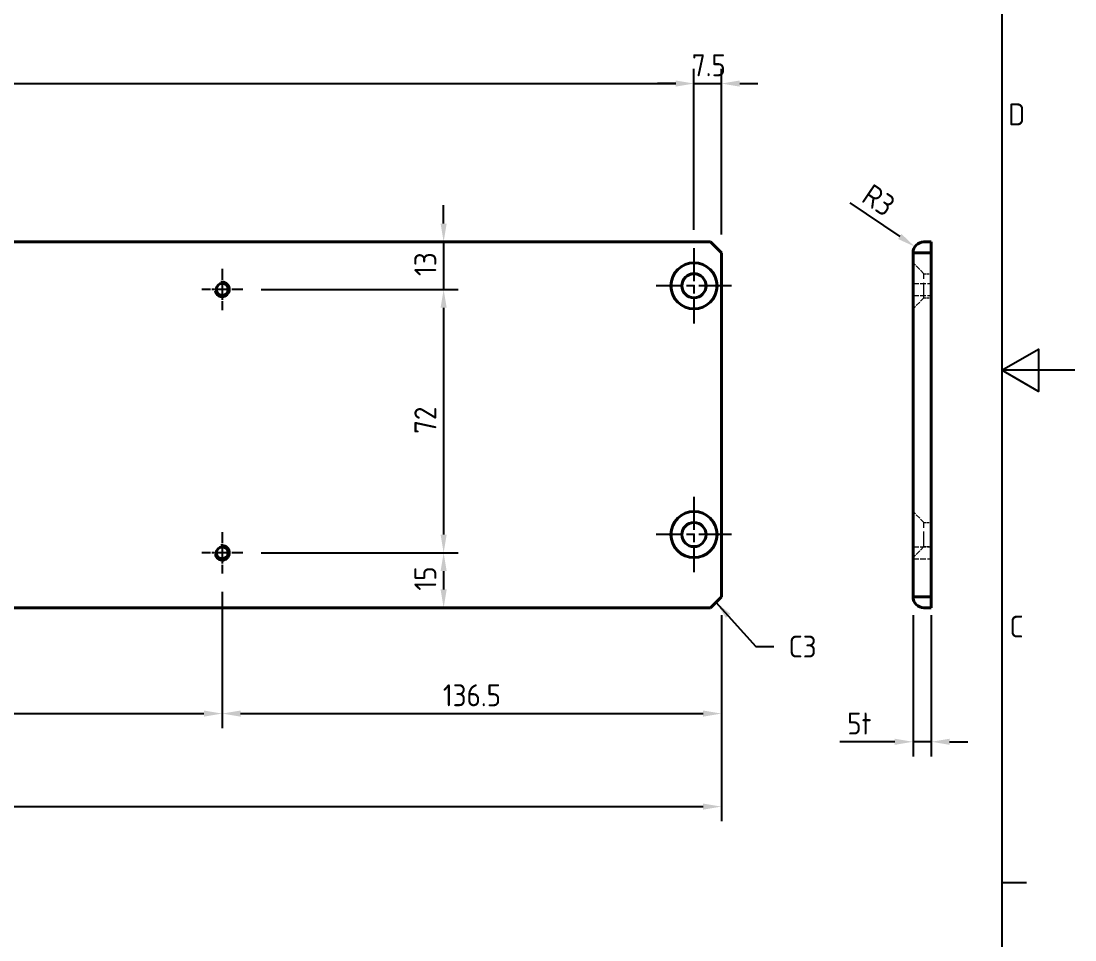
# Model space of a CAD drawing. Header units: millimetres. Extents: x 0 to 1188, y 0 to 840.
# Drawn here: x 899.8 to 1188, y 264.3 to 515.4 of the extents above; entities that cross this region are included whole.
import ezdxf

# ---------------------------------------------------------------- set-up
doc = ezdxf.new("R2010")
doc.units = ezdxf.units.MM
doc.header["$LTSCALE"] = 2
doc.linetypes.add('CHAIN', pattern=[0.35429999999999995, 0.2362, -0.0295, 0.0591, -0.0295])
doc.linetypes.add('DASHED', pattern=[0.2067, 0.1654, -0.0413])
doc.layers.get('0').update_dxf_attribs({"color": 3, "lineweight": 25})
for name, color, linetype, lineweight in [('가려진 것(ISO)', 2, 'DASHED', 18), ('가시적인 것(ISO)', 3, 'Continuous', 40), ('가시적인 좁은 것(ISO)', 3, 'Continuous', 35), ('경계(ISO)', 7, 'Continuous', 25), ('기호(ISO)', 5, 'Continuous', 25), ('중심 표식(ISO)', 1, 'Continuous', 25), ('치수(ISO)', 2, 'Continuous', 25)]:
    doc.layers.add(name, color=color, linetype=linetype, lineweight=lineweight)
doc.styles.add('문자 텍스트_M2B', font='isocp.shx')
doc.styles.add('치수 텍스트_PSTEK_POSCO', font='isocp.shx')
doc.dimstyles.new('치수_PSTEK_POSCO', dxfattribs={"dimscale": 2, "dimtxt": 3, "dimasz": 2.5, "dimexe": 2, "dimexo": 2.5, "dimgap": 1, "dimtad": 1, "dimrnd": 1e-08, "dimdsep": 46, "dimtxsty": '치수 텍스트_PSTEK_POSCO', "dimcen": 0.09, "dimdle": 10, "dimclrd": 7, "dimclre": 7, "dimclrt": 2, "dimadec": 1, "dimazin": 2, "dimtfac": 1, "dimtmove": 0, "dimatfit": 3, "dimfxl": 0, "dimtolj": 1, "dimlwd": -1, "dimlwe": -1, "dimarcsym": 0})
doc.dimstyles.new('치수_PSTEK_POSCO$7', dxfattribs={"dimscale": 2, "dimtxt": 3, "dimasz": 2.5, "dimexe": 2, "dimexo": 2.5, "dimgap": 1, "dimtad": 1, "dimrnd": 1e-08, "dimdsep": 46, "dimtxsty": '치수 텍스트_PSTEK_POSCO', "dimcen": 0.09, "dimdle": 10, "dimclrd": 7, "dimclre": 7, "dimclrt": 2, "dimadec": 1, "dimazin": 2, "dimtfac": 1, "dimtmove": 0, "dimatfit": 3, "dimfxl": 0, "dimtolj": 1, "dimlwd": -1, "dimlwe": -1, "dimarcsym": 0})

# ---------------------------------------------------------------- blocks, each defined once
blk = doc.blocks.new('경계 Default Border')
at = {"layer": '경계(ISO)'}
blk.add_line((584.0000152587891, 140), (587.400016784668, 140), dxfattribs=at)
at = {"layer": '경계(ISO)', "flags": 128}
for points in [[(10, 10), (10, 410), (584.0000152587891, 410), (584.0000152587891, 10), (10, 10)], [(594.0000152587891, 210), (584.0000152587891, 210), (589.0000152587891, 212.8867530822754), (589.0000152587891, 207.1132469177246), (584.0000152587891, 210)]]:
    blk.add_lwpolyline(points, dxfattribs=at)
at = {"layer": '경계(ISO)', "color": 2, "char_height": 3.00000011920929, "attachment_point": 7, "style": '문자 텍스트_M2B'}
for s, insert in [('D', (584.8782702028949, 243.4713944559917)), ('C', (585.0445395201642, 173.4713944559917))]:
    blk.add_mtext(s, dxfattribs=dict(at, insert=insert))
blk = doc.blocks.new('*D25')
at = {"layer": 'Defpoints', "color": 0, "transparency": 16777216}
for p in [(724.8323965960794, 364.4665347941576), (954.8323965960797, 364.4665347941576), (954.8323965960797, 326.1576912288212)]:
    blk.add_point(p, dxfattribs=at)
at = {"layer": '치수(ISO)', "color": 7, "transparency": 16777216}
for p, q in [((724.8323965960794, 359.4665347941576), (724.8323965960794, 322.1576912288212)), ((954.8323965960797, 359.4665347941576), (954.8323965960797, 322.1576912288212)), ((729.8323965960794, 326.1576912288212), (949.8323965960797, 326.1576912288212))]:
    blk.add_line(p, q, dxfattribs=at)
for points in [[(729.8323965960794, 326.9910245621545), (729.8323965960794, 325.3243578954879), (724.8323965960794, 326.1576912288212)], [(949.8323965960797, 326.9910245621545), (949.8323965960797, 325.3243578954879), (954.8323965960797, 326.1576912288212)]]:
    blk.add_solid(points, dxfattribs=at)
at = {"layer": '치수(ISO)', "color": 2, "transparency": 16777216, "insert": (834.3538532889928, 331.1582817800023), "char_height": 6, "attachment_point": 4, "style": '치수 텍스트_PSTEK_POSCO'}
blk.add_mtext('\\A1;230', dxfattribs=at)
blk = doc.blocks.new('*D26')
at = {"layer": 'Defpoints', "color": 0, "transparency": 16777216}
for p in [(954.8323965960797, 364.4665347941576), (1091.332396596079, 358.0875347941577), (1091.332396596079, 326.1576912288212)]:
    blk.add_point(p, dxfattribs=at)
at = {"layer": '치수(ISO)', "color": 7, "transparency": 16777216}
for p, q in [((954.8323965960797, 359.4665347941576), (954.8323965960797, 322.1576912288212)), ((1091.332396596079, 353.0875347941577), (1091.332396596079, 322.1576912288212)), ((959.8323965960797, 326.1576912288212), (1086.332396596079, 326.1576912288212))]:
    blk.add_line(p, q, dxfattribs=at)
for points in [[(959.8323965960797, 326.9910245621545), (959.8323965960797, 325.3243578954879), (954.8323965960797, 326.1576912288212)], [(1086.332396596079, 326.9910245621545), (1086.332396596079, 325.3243578954879), (1091.332396596079, 326.1576912288212)]]:
    blk.add_solid(points, dxfattribs=at)
at = {"layer": '치수(ISO)', "color": 2, "transparency": 16777216, "insert": (1015.158132527367, 331.1576912288212), "char_height": 6, "attachment_point": 4, "style": '치수 텍스트_PSTEK_POSCO'}
blk.add_mtext('\\A1;136.5', dxfattribs=at)
blk = doc.blocks.new('*D28')
at = {"layer": 'Defpoints', "color": 0, "transparency": 16777216}
for p in [(1083.83239659608, 498.3675618633226), (105.8323965960794, 453.3875347941574), (1083.83239659608, 453.3875347941574)]:
    blk.add_point(p, dxfattribs=at)
at = {"layer": '치수(ISO)', "color": 7, "transparency": 16777216}
for p, q in [((105.8323965960794, 458.3875347941574), (105.8323965960794, 502.3675618633226)), ((1083.83239659608, 458.3875347941574), (1083.83239659608, 502.3675618633226)), ((110.8323965960794, 498.3675618633226), (1078.83239659608, 498.3675618633226))]:
    blk.add_line(p, q, dxfattribs=at)
for points in [[(110.8323965960794, 499.2008951966559), (110.8323965960794, 497.5342285299893), (105.8323965960794, 498.3675618633226)], [(1078.83239659608, 499.2008951966559), (1078.83239659608, 497.5342285299893), (1083.83239659608, 498.3675618633226)]]:
    blk.add_solid(points, dxfattribs=at)
at = {"layer": '치수(ISO)', "color": 2, "transparency": 16777216, "insert": (604.8081325273677, 503.3675618633226), "char_height": 6, "attachment_point": 4, "style": '치수 텍스트_PSTEK_POSCO'}
blk.add_mtext('\\A1;978', dxfattribs=at)
blk = doc.blocks.new('*D29')
at = {"layer": 'Defpoints', "color": 0, "transparency": 16777216}
for p in [(1091.332396596079, 498.3675618633226), (1083.83239659608, 453.3875347941574), (1091.332396596079, 452.0875347941578)]:
    blk.add_point(p, dxfattribs=at)
at = {"layer": '치수(ISO)', "color": 7, "transparency": 16777216}
for p, q in [((1083.83239659608, 458.3875347941574), (1083.83239659608, 502.3675618633226)), ((1091.332396596079, 457.0875347941578), (1091.332396596079, 502.3675618633226)), ((1078.83239659608, 498.3675618633226), (1073.83239659608, 498.3675618633226)), ((1083.83239659608, 498.3675618633226), (1091.332396596079, 498.3675618633226)), ((1096.332396596079, 498.3675618633226), (1101.332396596079, 498.3675618633226))]:
    blk.add_line(p, q, dxfattribs=at)
for points in [[(1078.83239659608, 499.2008951966559), (1078.83239659608, 497.5342285299893), (1083.83239659608, 498.3675618633226)], [(1096.332396596079, 499.2008951966559), (1096.332396596079, 497.5342285299893), (1091.332396596079, 498.3675618633226)]]:
    blk.add_solid(points, dxfattribs=at)
at = {"layer": '치수(ISO)', "color": 2, "transparency": 16777216, "insert": (1083.258132527368, 503.3675618633226), "char_height": 6, "attachment_point": 4, "style": '치수 텍스트_PSTEK_POSCO'}
blk.add_mtext('\\A1;7.5', dxfattribs=at)
blk = doc.blocks.new('*D34')
at = {"layer": 'Defpoints', "color": 0, "transparency": 16777216}
for p in [(960.4533965960795, 442.0875347941576), (960.4533965960796, 370.0875347941576), (1015.374495717127, 370.0875347941576)]:
    blk.add_point(p, dxfattribs=at)
at = {"layer": '치수(ISO)', "color": 7, "transparency": 16777216}
for p, q in [((965.4533965960795, 442.0875347941576), (1019.374495717127, 442.0875347941576)), ((1015.374495717127, 437.0875347941576), (1015.374495717127, 375.0875347941576)), ((965.4533965960796, 370.0875347941576), (1019.374495717127, 370.0875347941576))]:
    blk.add_line(p, q, dxfattribs=at)
for points in [[(1014.541162383794, 437.0875347941576), (1016.207829050461, 437.0875347941576), (1015.374495717127, 442.0875347941576)], [(1014.541162383794, 375.0875347941576), (1016.207829050461, 375.0875347941576), (1015.374495717127, 370.0875347941576)]]:
    blk.add_solid(points, dxfattribs=at)
at = {"layer": '치수(ISO)', "color": 2, "transparency": 16777216, "insert": (1010.373905165946, 402.6073576288032), "char_height": 6, "attachment_point": 4, "rotation": 90, "style": '치수 텍스트_PSTEK_POSCO'}
blk.add_mtext('\\A1;72', dxfattribs=at)
blk = doc.blocks.new('*D35')
at = {"layer": 'Defpoints', "color": 0, "transparency": 16777216}
for p in [(1088.332396596079, 455.0875347941577), (960.4533965960795, 442.0875347941576), (1015.374495717127, 442.0875347941576)]:
    blk.add_point(p, dxfattribs=at)
at = {"layer": '치수(ISO)', "color": 7, "transparency": 16777216}
for p, q in [((1015.374495717127, 460.0875347941577), (1015.374495717127, 465.0875347941577)), ((1015.374495717127, 455.0875347941577), (1015.374495717127, 442.0875347941576)), ((965.4533965960795, 442.0875347941576), (1019.374495717127, 442.0875347941576)), ((1015.374495717127, 437.0875347941576), (1015.374495717127, 432.0875347941576))]:
    blk.add_line(p, q, dxfattribs=at)
for points in [[(1014.541162383794, 460.0875347941577), (1016.207829050461, 460.0875347941577), (1015.374495717127, 455.0875347941577)], [(1014.541162383794, 437.0875347941576), (1016.207829050461, 437.0875347941576), (1015.374495717127, 442.0875347941576)]]:
    blk.add_solid(points, dxfattribs=at)
at = {"layer": '치수(ISO)', "color": 2, "transparency": 16777216, "insert": (1010.374495717127, 445.7632707254459), "char_height": 6, "attachment_point": 4, "rotation": 90, "style": '치수 텍스트_PSTEK_POSCO'}
blk.add_mtext('\\A1;13', dxfattribs=at)
blk = doc.blocks.new('*D36')
at = {"layer": 'Defpoints', "color": 0, "transparency": 16777216}
for p in [(960.4533965960796, 370.0875347941576), (1015.374495717128, 355.0875347941577), (1088.332396596079, 355.0875347941577)]:
    blk.add_point(p, dxfattribs=at)
at = {"layer": '치수(ISO)', "color": 7, "transparency": 16777216}
for p, q in [((965.4533965960796, 370.0875347941576), (1019.374495717128, 370.0875347941576)), ((1015.374495717128, 365.0875347941576), (1015.374495717128, 360.0875347941577))]:
    blk.add_line(p, q, dxfattribs=at)
for points in [[(1014.541162383794, 365.0875347941576), (1016.207829050461, 365.0875347941576), (1015.374495717128, 370.0875347941576)], [(1014.541162383794, 360.0875347941577), (1016.207829050461, 360.0875347941577), (1015.374495717128, 355.0875347941577)]]:
    blk.add_solid(points, dxfattribs=at)
at = {"layer": '치수(ISO)', "color": 2, "transparency": 16777216, "insert": (1010.374495717127, 359.7632707254457), "char_height": 6, "attachment_point": 4, "rotation": 90, "style": '치수 텍스트_PSTEK_POSCO'}
blk.add_mtext('\\A1;15', dxfattribs=at)
blk = doc.blocks.new('*D38')
at = {"layer": 'Defpoints', "color": 0, "transparency": 16777216}
for p in [(1143.730200583524, 358.0875347941577), (1148.730200583524, 358.0875347941577), (1148.730200583524, 318.4441461449815)]:
    blk.add_point(p, dxfattribs=at)
at = {"layer": '치수(ISO)', "color": 7, "transparency": 16777216}
for p, q in [((1143.730200583524, 353.0875347941577), (1143.730200583524, 314.4441461449815)), ((1148.730200583524, 353.0875347941577), (1148.730200583524, 314.4441461449815)), ((1138.730200583524, 318.4441461449815), (1123.730200583524, 318.4441461449815)), ((1148.730200583524, 318.4441461449815), (1143.730200583524, 318.4441461449815)), ((1153.730200583524, 318.4441461449815), (1158.730200583524, 318.4441461449815))]:
    blk.add_line(p, q, dxfattribs=at)
for points in [[(1138.730200583524, 319.2774794783148), (1138.730200583524, 317.6108128116481), (1143.730200583524, 318.4441461449815)], [(1153.730200583524, 319.2774794783148), (1153.730200583524, 317.6108128116481), (1148.730200583524, 318.4441461449815)]]:
    blk.add_solid(points, dxfattribs=at)
at = {"layer": '치수(ISO)', "color": 2, "transparency": 16777216, "insert": (1125.730200583524, 323.4441461449815), "char_height": 6, "attachment_point": 4, "style": '치수 텍스트_PSTEK_POSCO'}
blk.add_mtext('\\A1;5t', dxfattribs=at)
blk = doc.blocks.new('*D39')
at = {"layer": 'Defpoints', "color": 0, "transparency": 16777216}
for p in [(98.3323965960794, 358.0875347941575), (1091.332396596079, 358.0875347941578), (1091.332396596079, 300.726056974069)]:
    blk.add_point(p, dxfattribs=at)
at = {"layer": '치수(ISO)', "color": 7, "transparency": 16777216}
for p, q in [((98.3323965960794, 353.0875347941575), (98.3323965960794, 296.726056974069)), ((1091.332396596079, 353.0875347941578), (1091.332396596079, 296.726056974069)), ((103.3323965960794, 300.726056974069), (1086.332396596079, 300.726056974069))]:
    blk.add_line(p, q, dxfattribs=at)
for points in [[(103.3323965960794, 301.5593903074023), (103.3323965960794, 299.8927236407357), (98.3323965960794, 300.726056974069)], [(1086.332396596079, 301.5593903074023), (1086.332396596079, 299.8927236407357), (1091.332396596079, 300.726056974069)]]:
    blk.add_solid(points, dxfattribs=at)
at = {"layer": '치수(ISO)', "color": 2, "transparency": 16777216, "insert": (604.6733854671728, 305.726056974069), "char_height": 6, "attachment_point": 4, "style": '치수 텍스트_PSTEK_POSCO'}
blk.add_mtext('\\A1;993', dxfattribs=at)
blk = doc.blocks.new('*D40')
at = {"layer": 'Defpoints', "color": 0, "transparency": 16777216}
for p in [(1144.244309630335, 453.7669234236469), (1146.730200583524, 452.0875347941582)]:
    blk.add_point(p, dxfattribs=at)
at = {"layer": '치수(ISO)', "color": 7, "transparency": 16777216}
blk.add_line((1126.471408944991, 465.7737281813976), (1140.101158041688, 456.5659044727943), dxfattribs=at)
blk.add_solid([(1140.567654883212, 457.2564297375689), (1139.634661200163, 455.8753792080196), (1144.244309630335, 453.7669234236469)], dxfattribs=at)
at = {"layer": '치수(ISO)', "color": 2, "transparency": 16777216, "insert": (1130.927650629597, 468.7972873503863), "char_height": 6, "attachment_point": 4, "rotation": 325.95829453319953, "style": '치수 텍스트_PSTEK_POSCO'}
blk.add_mtext('\\A1;R3', dxfattribs=at)

msp = doc.modelspace()

# ---------------------------------------------------------------- linework, layer by layer
at = {"layer": '가려진 것(ISO)', "ltscale": 4.040371417999268}
for p, q in [((1146.730200583522, 446.3875347941573), (1143.730200583522, 449.3875347941574)), ((1146.730200583522, 439.7875347941574), (1143.730200583522, 436.7875347941574)), ((1146.730200583522, 378.3875347941573), (1143.730200583522, 381.3875347941573)), ((1146.730200583522, 371.7875347941573), (1143.730200583522, 368.7875347941574))]:
    msp.add_line(p, q, dxfattribs=at)
at = {"layer": '가려진 것(ISO)', "ltscale": 12.53901290893555}
for p, q in [((1146.730200583522, 439.7875347941574), (1146.730200583522, 446.3875347941573)), ((1146.730200583522, 371.7875347941574), (1146.730200583522, 378.3875347941574))]:
    msp.add_line(p, q, dxfattribs=at)
at = {"layer": '가려진 것(ISO)', "ltscale": 1.904596567153931}
for p, q in [((1146.730200583522, 446.3875347941573), (1148.730200583522, 446.3875347941573)), ((1146.730200583522, 439.7875347941574), (1148.730200583522, 439.7875347941574)), ((1146.730200583522, 378.3875347941574), (1148.730200583522, 378.3875347941574)), ((1146.730200583522, 371.7875347941573), (1148.730200583522, 371.7875347941573))]:
    msp.add_line(p, q, dxfattribs=at)
at = {"layer": '가려진 것(ISO)', "ltscale": 4.761641502380371}
for p, q in [((1143.730200583484, 443.7085347941575), (1148.730200583484, 443.7085347941575)), ((1143.730200583484, 440.4665347941575), (1148.730200583484, 440.4665347941575)), ((1143.730200583484, 371.7085347941575), (1148.730200583484, 371.7085347941575)), ((1143.730200583484, 368.4665347941575), (1148.730200583484, 368.4665347941575))]:
    msp.add_line(p, q, dxfattribs=at)
at = {"layer": '가시적인 것(ISO)'}
for p, q in [((1088.332396596079, 455.0875347941577), (101.3323965960794, 455.0875347941576)), ((1088.332396596079, 455.0875347941576), (1091.332396596079, 452.0875347941577)), ((1146.730200583523, 455.0875347941576), (1148.730200583523, 455.0875347941576)), ((1148.730200583523, 455.0875347941576), (1148.730200583524, 452.0875347941576)), ((1091.332396596079, 358.0875347941577), (1091.332396596079, 452.0875347941577)), ((1148.730200583524, 452.0875347941576), (1143.730200583524, 452.0875347941576)), ((1143.730200583524, 358.0875347941576), (1143.730200583524, 452.0875347941576)), ((1148.730200583524, 452.0875347941576), (1148.730200583524, 358.0875347941576)), ((1091.332396596079, 358.0875347941577), (1088.332396596079, 355.0875347941577)), ((1143.730200583524, 358.0875347941576), (1148.730200583524, 358.0875347941576)), ((1148.730200583524, 358.0875347941576), (1148.730200583523, 355.0875347941576)), ((101.3323965960794, 355.0875347941575), (1088.332396596079, 355.0875347941577)), ((1148.730200583523, 355.0875347941576), (1146.730200583523, 355.0875347941576))]:
    msp.add_line(p, q, dxfattribs=at)
for centre, radius in [((1083.83239659608, 443.0875347941574), 6.3), ((1083.83239659608, 443.0875347941574), 3.3), ((954.8323965960794, 442.0875347941575), 1.621), ((1083.83239659608, 375.0875347941574), 6.3), ((1083.83239659608, 375.0875347941574), 3.3), ((954.8323965960797, 370.0875347941575), 1.621)]:
    msp.add_circle(centre, radius, dxfattribs=at)
for centre, radius, start, end in [((1146.730200583524, 452.0875347941576), 3, 90.00000000003257, 180), ((1146.730200583524, 358.0875347941576), 3.000000000000002, 180, 269.9999999999674)]:
    msp.add_arc(centre, radius, start, end, dxfattribs=at)
at = {"layer": '가시적인 좁은 것(ISO)'}
for centre, radius, start in [((954.8323965960794, 442.0875347941575), 1.999999999999993, 190.0000000000503), ((954.8323965960797, 370.0875347941575), 2.000000000000002, 190.0000000000482)]:
    msp.add_arc(centre, radius, start, 99.99999999999835, dxfattribs=at)
at = {"layer": '중심 표식(ISO)', "linetype": 'CHAIN', "ltscale": 19.05165100097656}
for p, q in [((1083.83239659608, 453.3875347941574), (1083.83239659608, 432.7875347941574)), ((1094.13239659608, 443.0875347941574), (1073.53239659608, 443.0875347941574)), ((1083.83239659608, 385.3875347941574), (1083.83239659608, 364.7875347941574)), ((1094.13239659608, 375.0875347941575), (1073.53239659608, 375.0875347941575))]:
    msp.add_line(p, q, dxfattribs=at)
at = {"layer": '중심 표식(ISO)', "linetype": 'CHAIN', "ltscale": 6.245996952056885}
for p, q in [((954.8323965960794, 447.7085347941576), (954.8323965960794, 436.4665347941576)), ((960.4533965960795, 442.0875347941576), (949.2113965960795, 442.0875347941576)), ((954.8323965960797, 375.7085347941576), (954.8323965960797, 364.4665347941576)), ((960.4533965960796, 370.0875347941576), (949.2113965960796, 370.0875347941576))]:
    msp.add_line(p, q, dxfattribs=at)

# ---------------------------------------------------------------- block references
at = {"xscale": 2, "yscale": 2, "zscale": 2}
msp.add_blockref('경계 Default Border', (0, 0), dxfattribs=at)

# ---------------------------------------------------------------- texts
at = {"layer": '기호(ISO)', "color": 2, "insert": (1109.704035631122, 344.476438737051), "char_height": 6.000000238418579, "attachment_point": 4, "style": '치수 텍스트_PSTEK_POSCO'}
msp.add_mtext('{C3}', dxfattribs=at)

# ---------------------------------------------------------------- dimensions: what is measured, and where the dimension line sits
at = {"layer": '치수(ISO)', "color": 7}
for base, p1, p2, angle, override, picture, middle in [((1083.83239659608, 498.3675618633226), (105.8323965960794, 453.3875347941574), (1083.83239659608, 453.3875347941574), 180, {"dimdec": 2, "dimtp": 0, "dimtm": -0, "dimtdec": 2, "dimtofl": 0, "dimatfit": 1}, '*D28', (610.3323965960795, 498.3675618633226)), ((1091.332396596079, 498.3675618633226), (1083.83239659608, 453.3875347941574), (1091.332396596079, 452.0875347941578), 180, {"dimdec": 2, "dimtp": 0, "dimtm": -0, "dimtdec": 2, "dimtofl": 1, "dimatfit": 1}, '*D29', (1087.58239659608, 498.3675618633226)), ((1015.374495717127, 442.0875347941576), (1088.332396596079, 455.0875347941577), (960.4533965960795, 442.0875347941576), 90, {"dimdec": 2, "dimse1": 1, "dimtp": 0, "dimtm": -0, "dimtdec": 2, "dimtofl": 1, "dimatfit": 1}, '*D35', (1015.374495717127, 448.5875347941578)), ((1015.374495717127, 370.0875347941576), (960.4533965960795, 442.0875347941576), (960.4533965960796, 370.0875347941576), 90, {"dimdec": 2, "dimtp": 0, "dimtm": -0, "dimtdec": 2, "dimtofl": 0, "dimatfit": 1}, '*D34', (1015.374495717127, 406.0875347941576)), ((1015.374495717128, 355.0875347941577), (960.4533965960796, 370.0875347941576), (1088.332396596079, 355.0875347941577), 90, {"dimdec": 2, "dimse2": 1, "dimtp": 0, "dimtm": -0, "dimtdec": 2, "dimtofl": 0, "dimatfit": 1}, '*D36', (1015.374495717127, 362.5875347941576)), ((954.8323965960797, 326.1576912288212), (724.8323965960794, 364.4665347941576), (954.8323965960797, 364.4665347941576), 180, {"dimdec": 2, "dimtp": 0, "dimtm": -0, "dimtdec": 2, "dimtofl": 0, "dimatfit": 1}, '*D25', (839.8323965960794, 326.1576912288212)), ((1091.332396596079, 326.1576912288212), (954.8323965960797, 364.4665347941576), (1091.332396596079, 358.0875347941577), 180, {"dimdec": 2, "dimtp": 0, "dimtm": -0, "dimtdec": 2, "dimtofl": 0, "dimatfit": 1}, '*D26', (1023.082396596079, 326.1576912288212)), ((1091.332396596079, 300.726056974069), (98.3323965960794, 358.0875347941575), (1091.332396596079, 358.0875347941578), 180, {"dimdec": 2, "dimtp": 0, "dimtm": -0, "dimtdec": 2, "dimtofl": 0, "dimatfit": 1}, '*D39', (610.3323965960794, 300.726056974069))]:
    dim = msp.add_linear_dim(base=base, p1=p1, p2=p2, angle=angle, dimstyle='치수_PSTEK_POSCO', override=override, dxfattribs=at)
    dim.commit()
    dim.dimension.update_dxf_attribs({"geometry": picture, "text_midpoint": middle, "dimtype": 160})
dim = msp.add_radius_dim(center=(1146.730200583524, 452.0875347941582), mpoint=(1144.244309630335, 453.7669234236469), dimstyle='치수_PSTEK_POSCO', override={"dimdec": 2, "dimcen": 0, "dimtp": 0, "dimtm": -0, "dimtdec": 2, "dimtofl": 0}, dxfattribs=at)
dim.commit()
dim.dimension.update_dxf_attribs({"geometry": '*D40', "text_midpoint": (1134.013688748163, 466.7124584403173)})
dim = msp.add_linear_dim(base=(1148.730200583524, 318.4441461449815), p1=(1143.730200583524, 358.0875347941577), p2=(1148.730200583524, 358.0875347941577), text='<>t', dimstyle='치수_PSTEK_POSCO', override={"dimdec": 2, "dimtp": 0, "dimtm": -0, "dimtdec": 2, "dimtofl": 1, "dimatfit": 1}, dxfattribs=at)
dim.commit()
dim.dimension.update_dxf_attribs({"geometry": '*D38', "text_midpoint": (1128.730200583524, 318.4441461449815), "dimtype": 160})

# ---------------------------------------------------------------- leaders
at = {"layer": '기호(ISO)', "color": 7, "annotation_type": 0, "has_hookline": 1, "hookline_direction": 0, "text_width": 7.12812257527183}
msp.add_leader([(1089.83239659608, 356.5875347941577), (1100.704035631122, 344.476438737051), (1105.704035631122, 344.476438737051)], dimstyle='치수_PSTEK_POSCO$7', override={"dimtad": 0}, dxfattribs=at)

doc.saveas('drawing.dxf')
